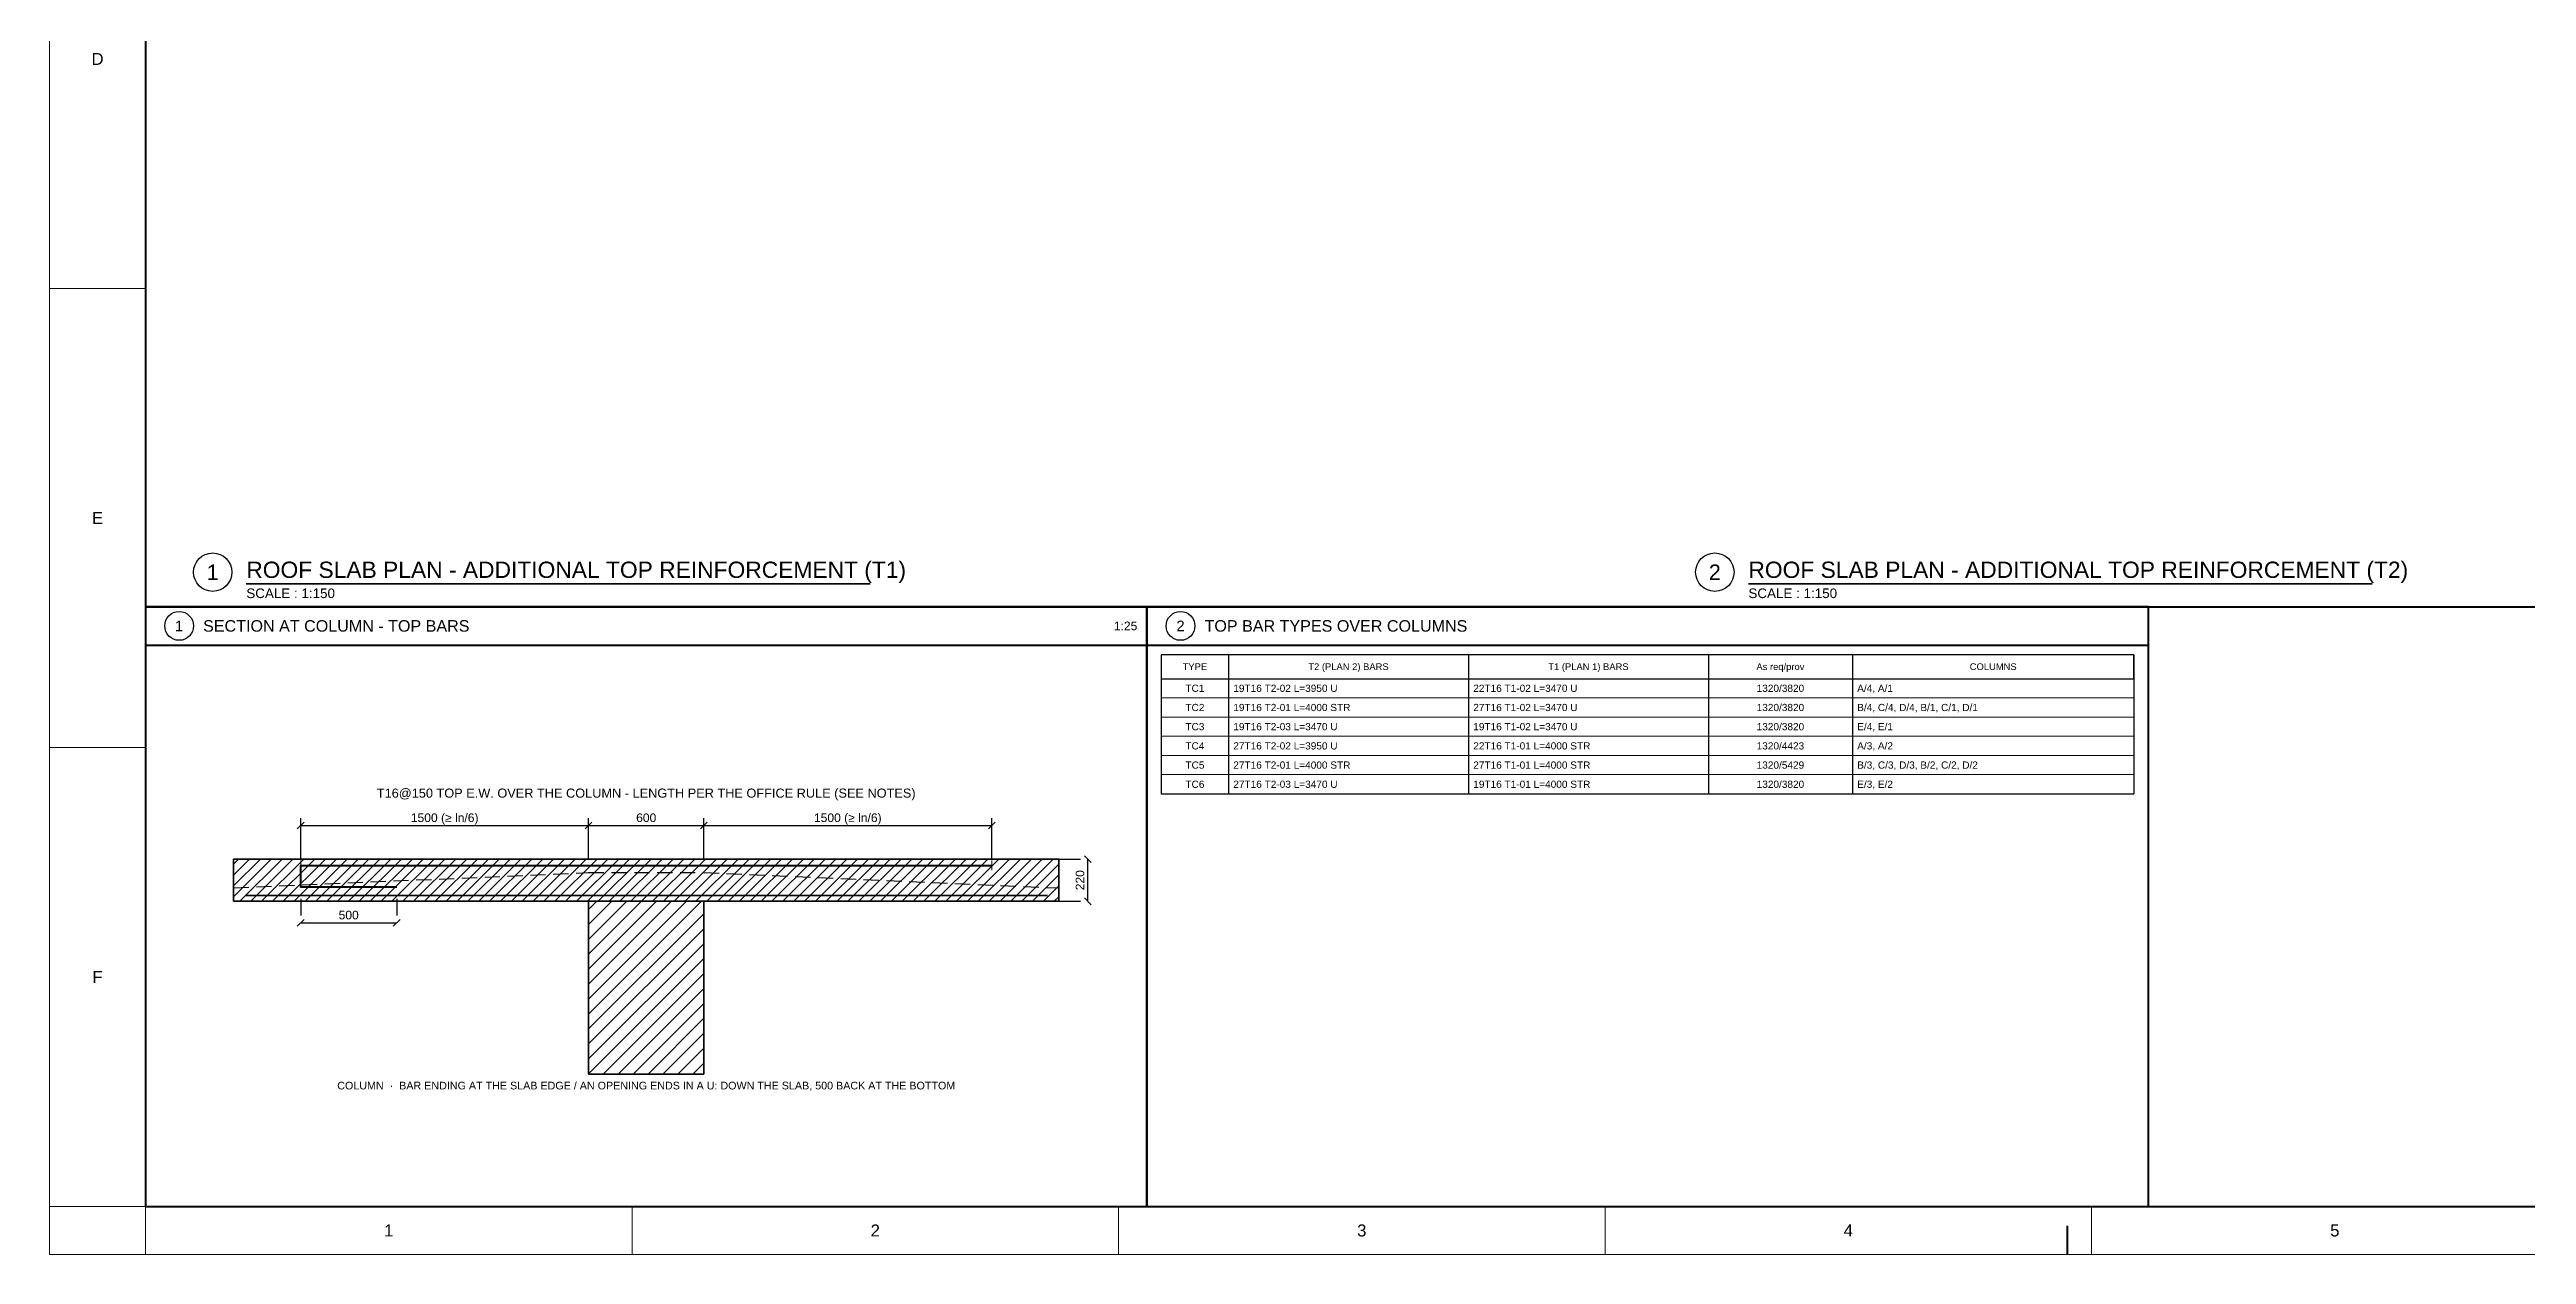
# Model space of a CAD drawing. Header units: millimetres. Extents: x 0 to 126150, y 0 to 89100.
# Drawn here: x 0 to 77418, y 0 to 37669 of the extents above; entities that cross this region are included whole.
import ezdxf
from ezdxf.enums import TextEntityAlignment as Align

# ---------------------------------------------------------------- set-up
doc = ezdxf.new("R2010")
doc.units = ezdxf.units.MM
doc.header["$LTSCALE"] = 37.5
doc.linetypes.add('DASHED', pattern=[19.05, 12.7, -6.35])
doc.layers.get('0').update_dxf_attribs({"linetype": 'CONTINUOUS'})
for name, color, linetype in [('SPAN-CALLOUT', 3, 'CONTINUOUS'), ('SPAN-DETAIL', 7, 'CONTINUOUS'), ('SPAN-DETAIL-HATCH', 8, 'CONTINUOUS'), ('SPAN-DIM', 8, 'CONTINUOUS'), ('SPAN-PT-TENDON', 3, 'CONTINUOUS'), ('SPAN-RB-TEXT', 7, 'CONTINUOUS'), ('SPAN-SHEET-NOTES', 7, 'CONTINUOUS'), ('SPAN-SHEET-SCHEDULE', 7, 'CONTINUOUS'), ('SPAN-SHEET-SCHEDULE-TEXT', 7, 'CONTINUOUS'), ('SPAN-SHEET-TEXT', 2, 'CONTINUOUS')]:
    doc.layers.add(name, color=color, linetype=linetype)
for name, color, linetype, lineweight in [('SPAN-COL', 7, 'CONTINUOUS', 35), ('SPAN-RB-BOT', 1, 'CONTINUOUS', 20), ('SPAN-RB-TOP', 5, 'CONTINUOUS', 20), ('SPAN-SHEET-FRAME', 7, 'CONTINUOUS', 50), ('SPAN-SHEET-TITLE', 7, 'CONTINUOUS', 25)]:
    doc.layers.add(name, color=color, linetype=linetype, lineweight=lineweight)
doc.styles.get("Standard").update_dxf_attribs({"font": 'arial.ttf'})

# ---------------------------------------------------------------- blocks, each defined once
blk = doc.blocks.new('FRAMING_REBAR_ADDITIONAL_AT_COLUMNS_L02')
at = {"layer": 'SPAN-DETAIL-HATCH'}
h = blk.add_hatch(dxfattribs=at)
h.set_pattern_fill('ANSI31', color=256, scale=75.591)
h.paths.add_polyline_path([(5750, 11040), (31550, 11040), (31550, 12360), (5750, 12360)])
h = blk.add_hatch(dxfattribs=at)
h.set_pattern_fill('ANSI31', color=256, scale=103.937)
h.paths.add_polyline_path([(16850, 5640), (20450, 5640), (20450, 11040), (16850, 11040)])
at = {"layer": 'SPAN-CALLOUT'}
for centre, radius in [((5100, 21330), 600), ((52050, 21330), 600), ((4050, 19650), 450), ((35350, 19650), 450)]:
    blk.add_circle(centre, radius, dxfattribs=at)
at = {"layer": 'SPAN-COL', "lineweight": 35}
blk.add_lwpolyline([(16850, 5640), (20450, 5640), (20450, 11040), (16850, 11040)], close=True, dxfattribs=at)
at = {"layer": 'SPAN-DETAIL', "lineweight": 35}
blk.add_lwpolyline([(5750, 11040), (31550, 11040), (31550, 12360), (5750, 12360)], close=True, dxfattribs=at)
at = {"layer": 'SPAN-DIM'}
for p, q in [((7745, 13305), (7955, 13515)), ((7850, 12360), (7850, 13635)), ((7850, 13410), (16850, 13410)), ((16745, 13305), (16955, 13515)), ((16745, 13305), (16955, 13515)), ((16850, 12360), (16850, 13635)), ((16850, 12360), (16850, 13635)), ((16850, 13410), (20450, 13410)), ((20345, 13305), (20555, 13515)), ((20345, 13305), (20555, 13515)), ((20450, 12360), (20450, 13635)), ((20450, 12360), (20450, 13635)), ((20450, 13410), (29450, 13410)), ((29345, 13305), (29555, 13515)), ((29450, 12360), (29450, 13635)), ((32555, 12255), (32345, 12465)), ((31550, 12360), (32225, 12360)), ((32450, 11040), (32450, 12360)), ((7850, 11118), (7850, 10593)), ((10850, 11118), (10850, 10593)), ((31550, 11040), (32225, 11040)), ((32555, 10935), (32345, 11145)), ((7745, 10263), (7955, 10473)), ((7850, 10368), (10850, 10368)), ((10745, 10263), (10955, 10473))]:
    blk.add_line(p, q, dxfattribs=at)
at = {"layer": 'SPAN-PT-TENDON', "linetype": 'DASHED'}
blk.add_lwpolyline([(5750, 11460), (16850, 11940), (20450, 11940), (31550, 11460)], dxfattribs=at)
at = {"layer": 'SPAN-RB-BOT', "lineweight": 35}
blk.add_line((6110, 11226), (31190, 11226), dxfattribs=at)
at = {"layer": 'SPAN-RB-TOP'}
for p, q in [((7850, 12012), (7850, 12312)), ((29450, 12012), (29450, 12312))]:
    blk.add_line(p, q, dxfattribs=at)
at = {"layer": 'SPAN-RB-TOP', "lineweight": 70}
blk.add_lwpolyline([(10850, 11478), (7850, 11478), (7850, 12162), (29450, 12162)], dxfattribs=at)
at = {"layer": 'SPAN-SHEET-FRAME', "lineweight": 13}
for p, q in [((0, 30200), (3000, 30200)), ((0, 15850), (3000, 15850)), ((0, 1500), (3000, 1500)), ((3000, 0), (3000, 1500)), ((18206.25, 0), (18206.25, 1500)), ((33412.5, 0), (33412.5, 1500)), ((48618.75, 0), (48618.75, 1500)), ((63825, 0), (63825, 1500))]:
    blk.add_line(p, q, dxfattribs=at)
at = {"layer": 'SPAN-SHEET-FRAME'}
for p, q in [((3000, 20250), (96900, 20250)), ((3000, 19050), (34300, 19050)), ((34300, 19050), (65600, 19050)), ((63075, 0), (63075, 900))]:
    blk.add_line(p, q, dxfattribs=at)
at = {"layer": 'SPAN-SHEET-FRAME', "lineweight": 13}
blk.add_lwpolyline([(0, 0), (126150, 0), (126150, 89100), (0, 89100)], close=True, dxfattribs=at)
at = {"layer": 'SPAN-SHEET-FRAME'}
for points in [[(3000, 1500), (124650, 1500), (124650, 87600), (3000, 87600)], [(3000, 1500), (34300, 1500), (34300, 20250), (3000, 20250)], [(34300, 1500), (65600, 1500), (65600, 20250), (34300, 20250)]]:
    blk.add_lwpolyline(points, close=True, dxfattribs=at)
at = {"layer": 'SPAN-SHEET-SCHEDULE'}
for p, q in [((34750, 18750), (34750, 14400)), ((36850, 18750), (36850, 14400)), ((44350, 18750), (44350, 14400)), ((51850, 18750), (51850, 14400)), ((56350, 18750), (56350, 14400)), ((65150, 18750), (65150, 14400)), ((34750, 14400), (65150, 14400))]:
    blk.add_line(p, q, dxfattribs=at)
at = {"layer": 'SPAN-SHEET-SCHEDULE', "lineweight": 5}
for p, q in [((34750, 17400), (65150, 17400)), ((34750, 16800), (65150, 16800)), ((34750, 16200), (65150, 16200)), ((34750, 15600), (65150, 15600)), ((34750, 15000), (65150, 15000)), ((34750, 14400), (65150, 14400))]:
    blk.add_line(p, q, dxfattribs=at)
at = {"layer": 'SPAN-SHEET-SCHEDULE'}
blk.add_lwpolyline([(34750, 18000), (65150, 18000), (65150, 18750), (34750, 18750)], close=True, dxfattribs=at)
at = {"layer": 'SPAN-SHEET-TITLE', "lineweight": 35}
for p, q in [((6150, 20970), (25650, 20970)), ((53100, 20970), (72600, 20970))]:
    blk.add_line(p, q, dxfattribs=at)
at = {"layer": 'SPAN-CALLOUT'}
for s, height, p in [('1', 480, (5100, 21330)), ('2', 480, (52050, 21330)), ('1', 330, (4050, 19650)), ('2', 330, (35350, 19650))]:
    blk.add_text(s, height=height, dxfattribs=at).set_placement(p, align=Align.MIDDLE_CENTER)
at = {"layer": 'SPAN-DIM'}
for s, p in [('1500 (≥ ln/6)', (12350, 13518)), ('600', (18650, 13518)), ('1500 (≥ ln/6)', (24950, 13518)), ('500', (9350, 10476))]:
    blk.add_text(s, height=270, dxfattribs=at).set_placement(p, align=Align.CENTER)
blk.add_text('220', height=270, rotation=90, dxfattribs=at).set_placement((32342, 11700), align=Align.CENTER)
at = {"layer": 'SPAN-RB-TEXT'}
blk.add_text('T16@150 TOP E.W. OVER THE COLUMN - LENGTH PER THE OFFICE RULE (SEE NOTES)', height=285, dxfattribs=at).set_placement((18650, 14280), align=Align.CENTER)
at = {"layer": 'SPAN-SHEET-FRAME'}
for s, p in [('D', (1500, 37375)), ('E', (1500, 23025)), ('F', (1500, 8675)), ('1', (10603.125, 750)), ('2', (25809.375, 750)), ('3', (41015.625, 750)), ('4', (56221.875, 750)), ('5', (71428.125, 750))]:
    blk.add_text(s, height=375, dxfattribs=at).set_placement(p, align=Align.MIDDLE_CENTER)
at = {"layer": 'SPAN-SHEET-NOTES'}
blk.add_text('COLUMN  ·  BAR ENDING AT THE SLAB EDGE / AN OPENING ENDS IN A U: DOWN THE SLAB, 500 BACK AT THE BOTTOM', height=240, dxfattribs=at).set_placement((18650, 5160), align=Align.CENTER)
at = {"layer": 'SPAN-SHEET-SCHEDULE-TEXT'}
for s, height, p in [('TYPE', 210, (35800, 18375)), ('TC1', 225, (35800, 17700)), ('T2 (PLAN 2) BARS', 210, (40600, 18375)), ('T1 (PLAN 1) BARS', 210, (48100, 18375)), ('As req/prov', 210, (54100, 18375)), ('1320/3820', 225, (54100, 17700)), ('COLUMNS', 210, (60750, 18375)), ('TC2', 225, (35800, 17100)), ('1320/3820', 225, (54100, 17100)), ('TC3', 225, (35800, 16500)), ('1320/3820', 225, (54100, 16500)), ('TC4', 225, (35800, 15900)), ('1320/4423', 225, (54100, 15900)), ('TC5', 225, (35800, 15300)), ('TC6', 225, (35800, 14700)), ('1320/5429', 225, (54100, 15300)), ('1320/3820', 225, (54100, 14700))]:
    blk.add_text(s, height=height, dxfattribs=at).set_placement(p, align=Align.MIDDLE_CENTER)
for s, p in [('19T16 T2-02 L=3950 U', (37000, 17700)), ('22T16 T1-02 L=3470 U', (44500, 17700)), ('A/4, A/1', (56500, 17700)), ('19T16 T2-01 L=4000 STR', (37000, 17100)), ('27T16 T1-02 L=3470 U', (44500, 17100)), ('B/4, C/4, D/4, B/1, C/1, D/1', (56500, 17100)), ('19T16 T2-03 L=3470 U', (37000, 16500)), ('19T16 T1-02 L=3470 U', (44500, 16500)), ('E/4, E/1', (56500, 16500)), ('27T16 T2-02 L=3950 U', (37000, 15900)), ('22T16 T1-01 L=4000 STR', (44500, 15900)), ('A/3, A/2', (56500, 15900)), ('27T16 T2-01 L=4000 STR', (37000, 15300)), ('27T16 T2-03 L=3470 U', (37000, 14700)), ('27T16 T1-01 L=4000 STR', (44500, 15300)), ('19T16 T1-01 L=4000 STR', (44500, 14700)), ('B/3, C/3, D/3, B/2, C/2, D/2', (56500, 15300)), ('E/3, E/2', (56500, 14700))]:
    blk.add_text(s, height=225, dxfattribs=at).set_placement(p, align=Align.MIDDLE_LEFT)
at = {"layer": 'SPAN-SHEET-TEXT'}
for s, p in [('ROOF SLAB PLAN - ADDITIONAL TOP REINFORCEMENT (T1)', (6150, 21150)), ('ROOF SLAB PLAN - ADDITIONAL TOP REINFORCEMENT (T2)', (53100, 21150))]:
    blk.add_text(s, height=510, dxfattribs=at).set_placement(p)
for s, p in [('SECTION AT COLUMN - TOP BARS', (4800, 19650)), ('TOP BAR TYPES OVER COLUMNS', (36100, 19650))]:
    blk.add_text(s, height=360, dxfattribs=at).set_placement(p, align=Align.MIDDLE_LEFT)
at = {"layer": 'SPAN-SHEET-TITLE'}
for p in [(6150, 20520), (53100, 20520)]:
    blk.add_text('SCALE : 1:150', height=300, dxfattribs=at).set_placement(p)
blk.add_text('1:25', height=270, dxfattribs=at).set_placement((34000, 19650), align=Align.MIDDLE_RIGHT)

msp = doc.modelspace()

# ---------------------------------------------------------------- block references
msp.add_blockref('FRAMING_REBAR_ADDITIONAL_AT_COLUMNS_L02', (0, 0))

doc.saveas('drawing.dxf')
